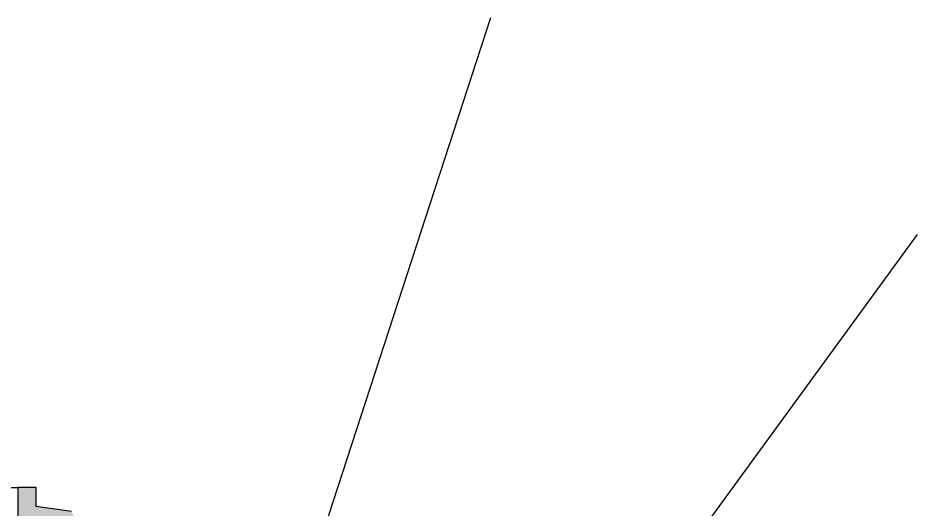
# Model space of a CAD drawing. Extents: x 77 to 121, y -270 to -21.
# Drawn here: x 97.76 to 110.73, y -239.09 to -232.01 of the extents above; entities that cross this region are included whole.
import ezdxf

# ---------------------------------------------------------------- set-up
doc = ezdxf.new("R2010")
doc.units = 0
for name, color, linetype in [('LINE_OF_SYMMETRY', 7, 'CONTINUOUS'), ('POCHE', 7, 'CONTINUOUS'), ('VAULT_LINES', 7, 'CONTINUOUS')]:
    doc.layers.add(name, color=color, linetype=linetype)

# ---------------------------------------------------------------- blocks, each defined once
blk = doc.blocks.new('*U5')
at = {"layer": 'POCHE', "linetype": 'CONTINUOUS', "extrusion": (0, 0, -1)}
for points in [[(-97.824, -239.899), (-97.824, -238.782), (-97.755, -239.898)], [(-97.755, -239.898), (-97.824, -238.782), (-97.755, -238.782)], [(-97.894, -239.901), (-97.894, -238.782), (-97.824, -239.899)], [(-97.824, -239.899), (-97.894, -238.782), (-97.824, -238.782)], [(-97.963, -239.906), (-97.963, -238.782), (-97.894, -239.901)], [(-97.894, -239.901), (-97.963, -238.782), (-97.894, -238.782)], [(-98.019, -239.054), (-98.019, -238.782), (-97.963, -239.906)], [(-97.963, -239.906), (-98.019, -238.782), (-97.963, -238.782)], [(-98.019, -239.911), (-98.019, -239.054), (-97.963, -239.906)], [(-98.019, -239.911), (-98.032, -239.056), (-98.019, -239.054)], [(-98.032, -239.912), (-98.032, -239.056), (-98.019, -239.911)], [(-98.032, -239.912), (-98.083, -239.06), (-98.032, -239.056)], [(-98.083, -239.918), (-98.083, -239.06), (-98.032, -239.912)], [(-98.083, -239.918), (-98.101, -239.062), (-98.083, -239.06)], [(-98.101, -239.92), (-98.101, -239.062), (-98.083, -239.918)], [(-98.101, -239.92), (-98.147, -239.066), (-98.101, -239.062)], [(-98.147, -239.926), (-98.147, -239.066), (-98.101, -239.92)], [(-98.147, -239.926), (-98.169, -239.069), (-98.147, -239.066)], [(-98.169, -239.93), (-98.169, -239.069), (-98.147, -239.926)], [(-98.169, -239.93), (-98.21, -239.074), (-98.169, -239.069)], [(-98.21, -239.937), (-98.21, -239.074), (-98.169, -239.93)], [(-98.21, -239.937), (-98.237, -239.078), (-98.21, -239.074)], [(-98.237, -239.941), (-98.237, -239.078), (-98.21, -239.937)], [(-98.237, -239.941), (-98.274, -239.083), (-98.237, -239.078)], [(-98.274, -239.948), (-98.274, -239.083), (-98.237, -239.941)], [(-98.274, -239.948), (-98.304, -239.088), (-98.274, -239.083)], [(-98.304, -239.954), (-98.304, -239.088), (-98.274, -239.948)], [(-98.304, -239.954), (-98.338, -239.093), (-98.304, -239.088)], [(-98.338, -239.934), (-98.338, -239.093), (-98.304, -239.954)], [(-98.338, -239.934), (-98.401, -239.104), (-98.338, -239.093)], [(-98.401, -239.895), (-98.401, -239.104), (-98.338, -239.934)], [(-98.401, -239.895), (-98.464, -239.116), (-98.401, -239.104)], [(-98.464, -239.857), (-98.464, -239.116), (-98.401, -239.895)], [(-98.464, -239.857), (-98.527, -239.13), (-98.464, -239.116)], [(-98.527, -239.818), (-98.527, -239.13), (-98.464, -239.857)], [(-98.527, -239.818), (-98.621, -239.302), (-98.527, -239.13)], [(-98.621, -239.762), (-98.621, -239.302), (-98.527, -239.818)], [(-98.621, -239.762), (-98.808, -239.648), (-98.621, -239.302)]]:
    blk.add_solid(points, dxfattribs=at)

msp = doc.modelspace()

# ---------------------------------------------------------------- linework, layer by layer
at = {"layer": 'LINE_OF_SYMMETRY'}
for p in [(104.575, -232.012), (110.728, -235.135)]:
    msp.add_line(p, (97.755, -252.923), dxfattribs=at)
at = {"layer": 'VAULT_LINES'}
for p, q in [((97.491, -238.782), (97.755, -238.782)), ((98.019, -238.782), (97.755, -238.782)), ((97.755, -238.782), (97.755, -239.898)), ((97.755, -238.782), (97.755, -239.898)), ((98.019, -239.054), (98.019, -238.782)), ((98.527, -239.13), (98.019, -239.054))]:
    msp.add_line(p, q, dxfattribs=at)

# ---------------------------------------------------------------- block references
at = {"layer": 'POCHE'}
msp.add_blockref('*U5', (0, 0), dxfattribs=at)

doc.saveas('drawing.dxf')
